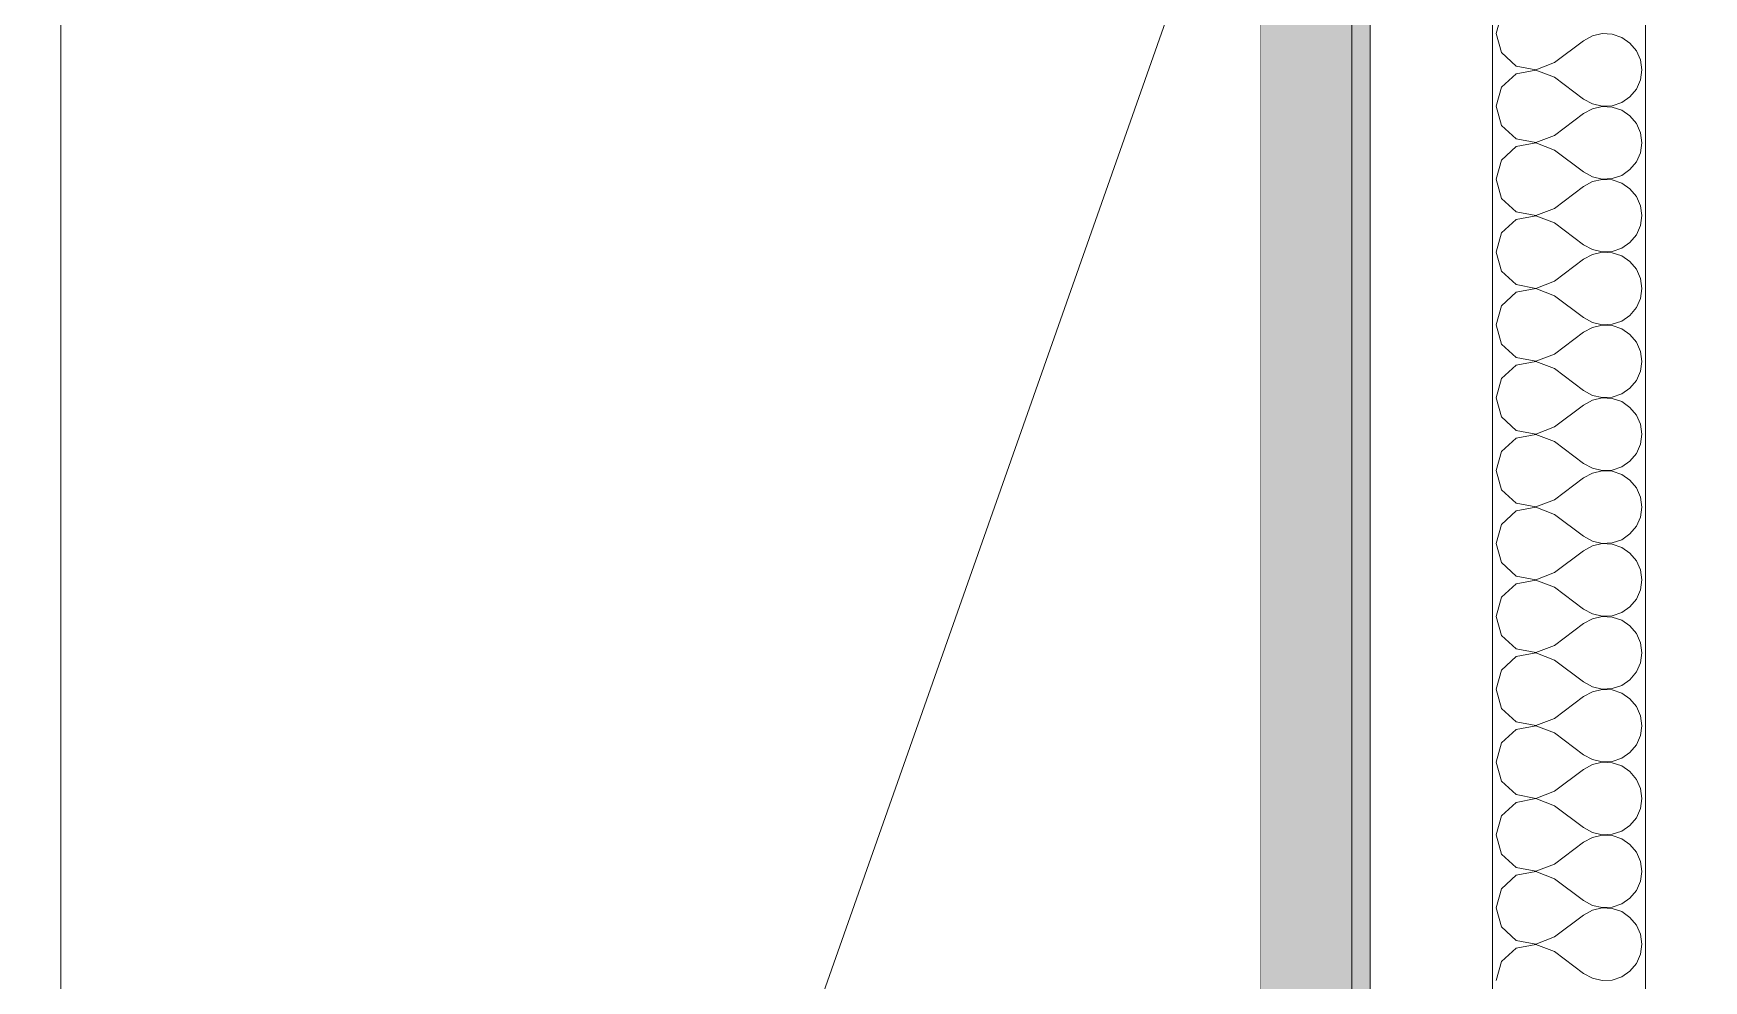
# Model space of a CAD drawing. Header units: millimetres. Extents: x -48147 to 1414029, y -496296 to 18123.
# Drawn here: x 1366837.6 to 1367135.2, y -478161 to -477992.2 of the extents above; entities that cross this region are included whole.
import ezdxf

# ---------------------------------------------------------------- set-up
doc = ezdxf.new("R2010")
doc.units = ezdxf.units.MM
doc.header["$MEASUREMENT"] = 0
doc.linetypes.add('Wipeout_Contour', pattern=[1000, 0, -1000])
doc.layers.add('New_A-25-M_Wall_Int', color=7, linetype='Continuous')
doc.layers.add('New_ArchiCAD Doors', color=7, linetype='Continuous')
doc.layers.add('New_A-25-M_Wall_Int_Pen_No__1', color=7, linetype='Continuous', lineweight=13)
doc.layers.add('New_ArchiCAD Doors_Pen_No__3', color=7, linetype='Continuous', lineweight=18)
doc.layers.add('New_A-25-M_Wall_Int_Pen_No__107', color=7, linetype='Continuous', lineweight=15, true_color=0xa6a6a6)
doc.layers.add('New_ArchiCAD Doors_Pen_No__63', color=7, linetype='Continuous', lineweight=20, true_color=0x606060)

# ---------------------------------------------------------------- blocks, each defined once
blk = doc.blocks.new('*X159', base_point=(1372879, -490836.73))
at = {"layer": 'New_A-25-M_Wall_Int_Pen_No__107', "linetype": 'Continuous'}
for p, q in [((1367099.2, -477988.81), (1367098.23, -477992.22)), ((1367098.23, -477992.22), (1367099.2, -477995.63)), ((1367108.62, -477997.41), (1367113.81, -477993.52)), ((1367115.38, -477992.65), (1367113.81, -477993.52)), ((1367117.12, -477992.25), (1367115.38, -477992.65)), ((1367118.91, -477992.33), (1367117.12, -477992.25)), ((1367120.61, -477992.91), (1367118.91, -477992.33)), ((1367122.08, -477993.92), (1367120.61, -477992.91)), ((1367123.23, -477995.3), (1367122.08, -477993.92)), ((1367099.2, -477995.63), (1367101.82, -477998.03)), ((1367123.95, -477996.94), (1367123.23, -477995.3)), ((1367124.19, -477998.71), (1367123.95, -477996.94)), ((1367101.82, -477999.4), (1367099.2, -478001.79)), ((1367101.82, -477998.03), (1367105.31, -477998.69)), ((1367105.31, -477998.74), (1367101.82, -477999.4)), ((1367105.31, -477998.69), (1367108.62, -477997.41)), ((1367108.62, -478000.01), (1367105.31, -477998.74)), ((1367108.62, -478000.01), (1367113.81, -478003.9)), ((1367123.95, -478000.49), (1367124.19, -477998.71)), ((1367099.2, -478001.79), (1367098.23, -478005.2)), ((1367122.08, -478003.5), (1367123.23, -478002.12)), ((1367123.23, -478002.12), (1367123.95, -478000.49)), ((1367098.23, -478005.2), (1367099.2, -478008.61)), ((1367113.81, -478003.9), (1367115.38, -478004.77)), ((1367115.38, -478005.63), (1367113.81, -478006.5)), ((1367115.38, -478004.77), (1367117.12, -478005.18)), ((1367117.12, -478005.23), (1367115.38, -478005.63)), ((1367117.12, -478005.18), (1367118.91, -478005.09)), ((1367118.91, -478005.32), (1367117.12, -478005.23)), ((1367118.91, -478005.09), (1367120.61, -478004.52)), ((1367120.61, -478005.89), (1367118.91, -478005.32)), ((1367120.61, -478004.52), (1367122.08, -478003.5)), ((1367122.08, -478006.9), (1367120.61, -478005.89)), ((1367099.2, -478008.61), (1367101.82, -478011.01)), ((1367108.62, -478010.39), (1367113.81, -478006.5)), ((1367123.23, -478008.28), (1367122.08, -478006.9)), ((1367123.95, -478009.92), (1367123.23, -478008.28)), ((1367101.82, -478011.01), (1367105.31, -478011.67)), ((1367105.31, -478011.72), (1367101.82, -478012.38)), ((1367105.31, -478011.67), (1367108.62, -478010.39)), ((1367108.62, -478012.99), (1367105.31, -478011.72)), ((1367124.19, -478011.69), (1367123.95, -478009.92)), ((1367123.95, -478013.47), (1367124.19, -478011.69)), ((1367099.2, -478014.77), (1367098.23, -478018.18)), ((1367101.82, -478012.38), (1367099.2, -478014.77)), ((1367108.62, -478012.99), (1367113.81, -478016.89)), ((1367123.23, -478015.11), (1367123.95, -478013.47)), ((1367113.81, -478016.89), (1367115.38, -478017.75)), ((1367115.38, -478017.75), (1367117.12, -478018.16)), ((1367118.91, -478018.07), (1367120.61, -478017.5)), ((1367120.61, -478017.5), (1367122.08, -478016.48)), ((1367122.08, -478016.48), (1367123.23, -478015.11)), ((1367098.23, -478018.18), (1367099.2, -478021.6)), ((1367108.62, -478023.38), (1367113.81, -478019.48)), ((1367115.38, -478018.62), (1367113.81, -478019.48)), ((1367117.12, -478018.21), (1367115.38, -478018.62)), ((1367117.12, -478018.16), (1367118.91, -478018.07)), ((1367118.91, -478018.3), (1367117.12, -478018.21)), ((1367120.61, -478018.87), (1367118.91, -478018.3)), ((1367122.08, -478019.88), (1367120.61, -478018.87)), ((1367123.23, -478021.26), (1367122.08, -478019.88)), ((1367099.2, -478021.6), (1367101.82, -478023.99)), ((1367105.31, -478024.65), (1367108.62, -478023.38)), ((1367123.95, -478022.9), (1367123.23, -478021.26)), ((1367124.19, -478024.67), (1367123.95, -478022.9)), ((1367101.82, -478025.36), (1367099.2, -478027.75)), ((1367101.82, -478023.99), (1367105.31, -478024.65)), ((1367105.31, -478024.7), (1367101.82, -478025.36)), ((1367108.62, -478025.97), (1367105.31, -478024.7)), ((1367108.62, -478025.97), (1367113.81, -478029.87)), ((1367123.23, -478028.09), (1367123.95, -478026.45)), ((1367123.95, -478026.45), (1367124.19, -478024.67)), ((1367099.2, -478027.75), (1367098.23, -478031.17)), ((1367113.81, -478029.87), (1367115.38, -478030.73)), ((1367120.61, -478030.48), (1367122.08, -478029.47)), ((1367122.08, -478029.47), (1367123.23, -478028.09)), ((1367098.23, -478031.17), (1367099.2, -478034.58)), ((1367108.62, -478036.36), (1367113.81, -478032.46)), ((1367115.38, -478031.6), (1367113.81, -478032.46)), ((1367115.38, -478030.73), (1367117.12, -478031.14)), ((1367117.12, -478031.19), (1367115.38, -478031.6)), ((1367117.12, -478031.14), (1367118.91, -478031.05)), ((1367118.91, -478031.28), (1367117.12, -478031.19)), ((1367118.91, -478031.05), (1367120.61, -478030.48)), ((1367120.61, -478031.85), (1367118.91, -478031.28)), ((1367122.08, -478032.86), (1367120.61, -478031.85)), ((1367123.23, -478034.24), (1367122.08, -478032.86)), ((1367099.2, -478034.58), (1367101.82, -478036.97)), ((1367123.95, -478035.88), (1367123.23, -478034.24)), ((1367101.82, -478038.34), (1367099.2, -478040.73)), ((1367101.82, -478036.97), (1367105.31, -478037.63)), ((1367105.31, -478037.68), (1367101.82, -478038.34)), ((1367105.31, -478037.63), (1367108.62, -478036.36)), ((1367108.62, -478038.95), (1367105.31, -478037.68)), ((1367124.19, -478037.66), (1367123.95, -478035.88)), ((1367123.95, -478039.43), (1367124.19, -478037.66)), ((1367099.2, -478040.73), (1367098.23, -478044.15)), ((1367108.62, -478038.95), (1367113.81, -478042.85)), ((1367122.08, -478042.45), (1367123.23, -478041.07)), ((1367123.23, -478041.07), (1367123.95, -478039.43)), ((1367098.23, -478044.15), (1367099.2, -478047.56)), ((1367113.81, -478042.85), (1367115.38, -478043.72)), ((1367115.38, -478044.58), (1367113.81, -478045.45)), ((1367115.38, -478043.72), (1367117.12, -478044.12)), ((1367117.12, -478044.17), (1367115.38, -478044.58)), ((1367117.12, -478044.12), (1367118.91, -478044.03)), ((1367118.91, -478044.26), (1367117.12, -478044.17)), ((1367118.91, -478044.03), (1367120.61, -478043.46)), ((1367120.61, -478044.83), (1367118.91, -478044.26)), ((1367120.61, -478043.46), (1367122.08, -478042.45)), ((1367099.2, -478047.56), (1367101.82, -478049.95)), ((1367108.62, -478049.34), (1367113.81, -478045.45)), ((1367122.08, -478045.85), (1367120.61, -478044.83)), ((1367123.23, -478047.23), (1367122.08, -478045.85)), ((1367123.95, -478048.86), (1367123.23, -478047.23)), ((1367101.82, -478049.95), (1367105.31, -478050.61)), ((1367105.31, -478050.66), (1367101.82, -478051.32)), ((1367105.31, -478050.61), (1367108.62, -478049.34)), ((1367108.62, -478051.94), (1367105.31, -478050.66)), ((1367124.19, -478050.64), (1367123.95, -478048.86)), ((1367123.95, -478052.41), (1367124.19, -478050.64)), ((1367099.2, -478053.72), (1367098.23, -478057.13)), ((1367101.82, -478051.32), (1367099.2, -478053.72)), ((1367108.62, -478051.94), (1367113.81, -478055.83)), ((1367123.23, -478054.05), (1367123.95, -478052.41)), ((1367113.81, -478055.83), (1367115.38, -478056.7)), ((1367115.38, -478056.7), (1367117.12, -478057.1)), ((1367118.91, -478057.02), (1367120.61, -478056.44)), ((1367120.61, -478056.44), (1367122.08, -478055.43)), ((1367122.08, -478055.43), (1367123.23, -478054.05)), ((1367098.23, -478057.13), (1367099.2, -478060.54)), ((1367108.62, -478062.32), (1367113.81, -478058.43)), ((1367115.38, -478057.56), (1367113.81, -478058.43)), ((1367117.12, -478057.15), (1367115.38, -478057.56)), ((1367117.12, -478057.1), (1367118.91, -478057.02)), ((1367118.91, -478057.24), (1367117.12, -478057.15)), ((1367120.61, -478057.81), (1367118.91, -478057.24)), ((1367122.08, -478058.83), (1367120.61, -478057.81)), ((1367123.23, -478060.21), (1367122.08, -478058.83)), ((1367099.2, -478060.54), (1367101.82, -478062.93)), ((1367105.31, -478063.59), (1367108.62, -478062.32)), ((1367123.95, -478061.85), (1367123.23, -478060.21)), ((1367124.19, -478063.62), (1367123.95, -478061.85)), ((1367101.82, -478064.3), (1367099.2, -478066.7)), ((1367101.82, -478062.93), (1367105.31, -478063.59)), ((1367105.31, -478063.65), (1367101.82, -478064.3)), ((1367108.62, -478064.92), (1367105.31, -478063.65)), ((1367108.62, -478064.92), (1367113.81, -478068.81)), ((1367123.23, -478067.03), (1367123.95, -478065.39)), ((1367123.95, -478065.39), (1367124.19, -478063.62)), ((1367099.2, -478066.7), (1367098.23, -478070.11)), ((1367120.61, -478069.42), (1367122.08, -478068.41)), ((1367122.08, -478068.41), (1367123.23, -478067.03)), ((1367098.23, -478070.11), (1367099.2, -478073.52)), ((1367108.62, -478075.3), (1367113.81, -478071.41)), ((1367113.81, -478068.81), (1367115.38, -478069.68)), ((1367115.38, -478070.54), (1367113.81, -478071.41)), ((1367115.38, -478069.68), (1367117.12, -478070.08)), ((1367117.12, -478070.14), (1367115.38, -478070.54)), ((1367117.12, -478070.08), (1367118.91, -478070)), ((1367118.91, -478070.22), (1367117.12, -478070.14)), ((1367118.91, -478070), (1367120.61, -478069.42)), ((1367120.61, -478070.8), (1367118.91, -478070.22)), ((1367122.08, -478071.81), (1367120.61, -478070.8)), ((1367099.2, -478073.52), (1367101.82, -478075.92)), ((1367123.23, -478073.19), (1367122.08, -478071.81)), ((1367123.95, -478074.83), (1367123.23, -478073.19)), ((1367101.82, -478077.29), (1367099.2, -478079.68)), ((1367101.82, -478075.92), (1367105.31, -478076.57)), ((1367105.31, -478076.63), (1367101.82, -478077.29)), ((1367105.31, -478076.57), (1367108.62, -478075.3)), ((1367108.62, -478077.9), (1367105.31, -478076.63)), ((1367124.19, -478076.6), (1367123.95, -478074.83)), ((1367123.95, -478078.37), (1367124.19, -478076.6)), ((1367099.2, -478079.68), (1367098.23, -478083.09)), ((1367108.62, -478077.9), (1367113.81, -478081.79)), ((1367122.08, -478081.39), (1367123.23, -478080.01)), ((1367123.23, -478080.01), (1367123.95, -478078.37)), ((1367098.23, -478083.09), (1367099.2, -478086.5)), ((1367113.81, -478081.79), (1367115.38, -478082.66)), ((1367115.38, -478082.66), (1367117.12, -478083.07)), ((1367117.12, -478083.12), (1367115.38, -478083.52)), ((1367117.12, -478083.07), (1367118.91, -478082.98)), ((1367118.91, -478083.2), (1367117.12, -478083.12)), ((1367118.91, -478082.98), (1367120.61, -478082.41)), ((1367120.61, -478083.78), (1367118.91, -478083.2)), ((1367120.61, -478082.41), (1367122.08, -478081.39)), ((1367108.62, -478088.28), (1367113.81, -478084.39)), ((1367115.38, -478083.52), (1367113.81, -478084.39)), ((1367122.08, -478084.79), (1367120.61, -478083.78)), ((1367123.23, -478086.17), (1367122.08, -478084.79)), ((1367123.95, -478087.81), (1367123.23, -478086.17)), ((1367099.2, -478086.5), (1367101.82, -478088.9)), ((1367101.82, -478088.9), (1367105.31, -478089.56)), ((1367105.31, -478089.56), (1367108.62, -478088.28)), ((1367124.19, -478089.58), (1367123.95, -478087.81)), ((1367101.82, -478090.27), (1367099.2, -478092.66)), ((1367105.31, -478089.61), (1367101.82, -478090.27)), ((1367108.62, -478090.88), (1367105.31, -478089.61)), ((1367108.62, -478090.88), (1367113.81, -478094.77)), ((1367123.23, -478092.99), (1367123.95, -478091.36)), ((1367123.95, -478091.36), (1367124.19, -478089.58)), ((1367099.2, -478092.66), (1367098.23, -478096.07)), ((1367113.81, -478094.77), (1367115.38, -478095.64)), ((1367118.91, -478095.96), (1367120.61, -478095.39)), ((1367120.61, -478095.39), (1367122.08, -478094.37)), ((1367122.08, -478094.37), (1367123.23, -478092.99)), ((1367098.23, -478096.07), (1367099.2, -478099.49)), ((1367108.62, -478101.27), (1367113.81, -478097.37)), ((1367115.38, -478096.5), (1367113.81, -478097.37)), ((1367115.38, -478095.64), (1367117.12, -478096.05)), ((1367117.12, -478096.1), (1367115.38, -478096.5)), ((1367117.12, -478096.05), (1367118.91, -478095.96)), ((1367118.91, -478096.19), (1367117.12, -478096.1)), ((1367120.61, -478096.76), (1367118.91, -478096.19)), ((1367122.08, -478097.77), (1367120.61, -478096.76)), ((1367123.23, -478099.15), (1367122.08, -478097.77)), ((1367099.2, -478099.49), (1367101.82, -478101.88)), ((1367105.31, -478102.54), (1367108.62, -478101.27)), ((1367123.95, -478100.79), (1367123.23, -478099.15)), ((1367124.19, -478102.56), (1367123.95, -478100.79)), ((1367101.82, -478103.25), (1367099.2, -478105.64)), ((1367101.82, -478101.88), (1367105.31, -478102.54)), ((1367105.31, -478102.59), (1367101.82, -478103.25)), ((1367108.62, -478103.86), (1367105.31, -478102.59)), ((1367108.62, -478103.86), (1367113.81, -478107.76)), ((1367123.95, -478104.34), (1367124.19, -478102.56)), ((1367099.2, -478105.64), (1367098.23, -478109.05)), ((1367122.08, -478107.36), (1367123.23, -478105.98)), ((1367123.23, -478105.98), (1367123.95, -478104.34)), ((1367098.23, -478109.05), (1367099.2, -478112.47)), ((1367113.81, -478107.76), (1367115.38, -478108.62)), ((1367115.38, -478109.49), (1367113.81, -478110.35)), ((1367115.38, -478108.62), (1367117.12, -478109.03)), ((1367117.12, -478109.08), (1367115.38, -478109.49)), ((1367117.12, -478109.03), (1367118.91, -478108.94)), ((1367118.91, -478109.17), (1367117.12, -478109.08)), ((1367118.91, -478108.94), (1367120.61, -478108.37)), ((1367120.61, -478109.74), (1367118.91, -478109.17)), ((1367120.61, -478108.37), (1367122.08, -478107.36)), ((1367122.08, -478110.75), (1367120.61, -478109.74)), ((1367099.2, -478112.47), (1367101.82, -478114.86)), ((1367108.62, -478114.25), (1367113.81, -478110.35)), ((1367123.23, -478112.13), (1367122.08, -478110.75)), ((1367123.95, -478113.77), (1367123.23, -478112.13)), ((1367101.82, -478116.23), (1367099.2, -478118.62)), ((1367101.82, -478114.86), (1367105.31, -478115.52)), ((1367105.31, -478115.57), (1367101.82, -478116.23)), ((1367105.31, -478115.52), (1367108.62, -478114.25)), ((1367108.62, -478116.84), (1367105.31, -478115.57)), ((1367124.19, -478115.55), (1367123.95, -478113.77)), ((1367123.95, -478117.32), (1367124.19, -478115.55)), ((1367099.2, -478118.62), (1367098.23, -478122.04)), ((1367108.62, -478116.84), (1367113.81, -478120.74)), ((1367122.08, -478120.34), (1367123.23, -478118.96)), ((1367123.23, -478118.96), (1367123.95, -478117.32)), ((1367098.23, -478122.04), (1367099.2, -478125.45)), ((1367113.81, -478120.74), (1367115.38, -478121.6)), ((1367115.38, -478121.6), (1367117.12, -478122.01)), ((1367117.12, -478122.06), (1367115.38, -478122.47)), ((1367117.12, -478122.01), (1367118.91, -478121.92)), ((1367118.91, -478122.15), (1367117.12, -478122.06)), ((1367118.91, -478121.92), (1367120.61, -478121.35)), ((1367120.61, -478122.72), (1367118.91, -478122.15)), ((1367120.61, -478121.35), (1367122.08, -478120.34)), ((1367108.62, -478127.23), (1367113.81, -478123.33)), ((1367115.38, -478122.47), (1367113.81, -478123.33)), ((1367122.08, -478123.74), (1367120.61, -478122.72)), ((1367123.23, -478125.11), (1367122.08, -478123.74)), ((1367123.95, -478126.75), (1367123.23, -478125.11)), ((1367099.2, -478125.45), (1367101.82, -478127.84)), ((1367101.82, -478127.84), (1367105.31, -478128.5)), ((1367105.31, -478128.5), (1367108.62, -478127.23)), ((1367124.19, -478128.53), (1367123.95, -478126.75)), ((1367101.82, -478129.21), (1367099.2, -478131.61)), ((1367105.31, -478128.55), (1367101.82, -478129.21)), ((1367108.62, -478129.82), (1367105.31, -478128.55)), ((1367108.62, -478129.82), (1367113.81, -478133.72)), ((1367123.23, -478131.94), (1367123.95, -478130.3)), ((1367123.95, -478130.3), (1367124.19, -478128.53)), ((1367099.2, -478131.61), (1367098.23, -478135.02)), ((1367113.81, -478133.72), (1367115.38, -478134.59)), ((1367120.61, -478134.33), (1367122.08, -478133.32)), ((1367122.08, -478133.32), (1367123.23, -478131.94)), ((1367098.23, -478135.02), (1367099.2, -478138.43)), ((1367108.62, -478140.21), (1367113.81, -478136.32)), ((1367115.38, -478135.45), (1367113.81, -478136.32)), ((1367115.38, -478134.59), (1367117.12, -478134.99)), ((1367117.12, -478135.04), (1367115.38, -478135.45)), ((1367117.12, -478134.99), (1367118.91, -478134.9)), ((1367118.91, -478135.13), (1367117.12, -478135.04)), ((1367118.91, -478134.9), (1367120.61, -478134.33)), ((1367120.61, -478135.7), (1367118.91, -478135.13)), ((1367122.08, -478136.72), (1367120.61, -478135.7)), ((1367123.23, -478138.1), (1367122.08, -478136.72)), ((1367099.2, -478138.43), (1367101.82, -478140.82)), ((1367123.95, -478139.73), (1367123.23, -478138.1)), ((1367124.19, -478141.51), (1367123.95, -478139.73)), ((1367101.82, -478142.19), (1367099.2, -478144.59)), ((1367101.82, -478140.82), (1367105.31, -478141.48)), ((1367105.31, -478141.53), (1367101.82, -478142.19)), ((1367105.31, -478141.48), (1367108.62, -478140.21)), ((1367108.62, -478142.81), (1367105.31, -478141.53)), ((1367108.62, -478142.81), (1367113.81, -478146.7)), ((1367123.95, -478143.28), (1367124.19, -478141.51)), ((1367099.2, -478144.59), (1367098.23, -478148)), ((1367122.08, -478146.3), (1367123.23, -478144.92)), ((1367123.23, -478144.92), (1367123.95, -478143.28)), ((1367098.23, -478148), (1367099.2, -478151.41)), ((1367113.81, -478146.7), (1367115.38, -478147.57)), ((1367115.38, -478148.43), (1367113.81, -478149.3)), ((1367115.38, -478147.57), (1367117.12, -478147.97)), ((1367117.12, -478148.03), (1367115.38, -478148.43)), ((1367117.12, -478147.97), (1367118.91, -478147.89)), ((1367118.91, -478148.11), (1367117.12, -478148.03)), ((1367118.91, -478147.89), (1367120.61, -478147.31)), ((1367120.61, -478148.68), (1367118.91, -478148.11)), ((1367120.61, -478147.31), (1367122.08, -478146.3)), ((1367122.08, -478149.7), (1367120.61, -478148.68)), ((1367099.2, -478151.41), (1367101.82, -478153.8)), ((1367108.62, -478153.19), (1367113.81, -478149.3)), ((1367123.23, -478151.08), (1367122.08, -478149.7)), ((1367123.95, -478152.72), (1367123.23, -478151.08)), ((1367101.82, -478153.8), (1367105.31, -478154.46)), ((1367105.31, -478154.52), (1367101.82, -478155.18)), ((1367105.31, -478154.46), (1367108.62, -478153.19)), ((1367108.62, -478155.79), (1367105.31, -478154.52)), ((1367124.19, -478154.49), (1367123.95, -478152.72)), ((1367123.95, -478156.26), (1367124.19, -478154.49)), ((1367099.2, -478157.57), (1367098.23, -478160.98)), ((1367101.82, -478155.18), (1367099.2, -478157.57)), ((1367108.62, -478155.79), (1367113.81, -478159.68)), ((1367122.08, -478159.28), (1367123.23, -478157.9)), ((1367123.23, -478157.9), (1367123.95, -478156.26)), ((1367113.81, -478159.68), (1367115.38, -478160.55)), ((1367115.38, -478160.55), (1367117.12, -478160.95)), ((1367117.12, -478160.95), (1367118.91, -478160.87)), ((1367118.91, -478160.87), (1367120.61, -478160.3)), ((1367120.61, -478160.3), (1367122.08, -478159.28))]:
    blk.add_line(p, q, dxfattribs=at)
blk = doc.blocks.new('Section Elem_137_2', base_point=(1372879, -490836.73))
at = {"layer": 'New_A-25-M_Wall_Int_Pen_No__107', "linetype": 'Continuous'}
blk.add_hatch(color=256, dxfattribs=at).paths.add_polyline_path([(1367056.15, -478686.73), (1367072.5, -478686.73), (1367072.5, -474813.61), (1367056.15, -474813.61)])
at = {"layer": 'New_A-25-M_Wall_Int_Pen_No__107', "linetype": 'Continuous', "lineweight": 0, "true_color": 0x535353}
blk.add_hatch(color=251, dxfattribs=at).paths.add_polyline_path([(1367072.5, -478686.73), (1367075.77, -478686.73), (1367075.77, -474813.61), (1367072.5, -474813.61)])
at = {"layer": 'New_A-25-M_Wall_Int_Pen_No__1', "linetype": 'Continuous'}
for p, q in [((1367056.15, -474813.61), (1367056.15, -478686.73)), ((1367072.5, -474813.61), (1367072.5, -478686.73))]:
    blk.add_line(p, q, dxfattribs=at)
at = {"color": 254, "linetype": 'Wipeout_Contour', "lineweight": 0, "ltscale": 5791331.527955575}
blk.add_wipeout([(1367075.77, -478686.73), (1367097.58, -478686.73), (1367097.58, -474813.61), (1367075.77, -474813.61)], dxfattribs=at).dxf.layer = 'New_A-25-M_Wall_Int'
at = {"layer": 'New_A-25-M_Wall_Int_Pen_No__1', "linetype": 'Continuous'}
blk.add_line((1367075.77, -474813.61), (1367075.77, -478686.73), dxfattribs=at)
at = {"color": 254, "linetype": 'Wipeout_Contour', "lineweight": 0, "ltscale": 5791424.195083515}
blk.add_wipeout([(1367097.58, -478686.73), (1367124.84, -478686.73), (1367124.84, -474813.61), (1367097.58, -474813.61)], dxfattribs=at).dxf.layer = 'New_A-25-M_Wall_Int'
at = {"layer": 'New_A-25-M_Wall_Int_Pen_No__1', "linetype": 'Continuous'}
blk.add_line((1367097.58, -474813.61), (1367097.58, -478686.73), dxfattribs=at)
at = {"layer": 'New_A-25-M_Wall_Int'}
blk.add_blockref('*X159', (1372879, -490836.73), dxfattribs=at)
at = {"color": 254, "linetype": 'Wipeout_Contour', "lineweight": 0, "ltscale": 5791514.803092198}
blk.add_wipeout([(1367124.84, -478686.73), (1367145.56, -478686.73), (1367145.56, -474813.61), (1367124.84, -474813.61)], dxfattribs=at).dxf.layer = 'New_A-25-M_Wall_Int'
at = {"layer": 'New_A-25-M_Wall_Int_Pen_No__1', "linetype": 'Continuous'}
blk.add_line((1367124.84, -474813.61), (1367124.84, -478686.73), dxfattribs=at)
blk = doc.blocks.new('Section Elem_138_2', base_point=(1372879, -490836.73))
at = {"color": 254, "linetype": 'Wipeout_Contour', "lineweight": 0, "ltscale": 57868522.91211338}
blk.add_wipeout([(1365629.7, -474813.61), (1365629.7, -476586.73), (1366034.08, -476586.73), (1366034.08, -478686.73), (1366616.35, -478686.73), (1366616.35, -476586.73), (1367056.15, -476586.73), (1367056.15, -475694.33), (1366649.63, -475694.33), (1366649.63, -475686.73), (1365631.79, -475686.73), (1365631.79, -475661.73), (1366696.83, -475661.73), (1366696.83, -475116.73), (1366695.21, -475107.75), (1366691.31, -475104.03), (1366649.63, -475104.03), (1366649.63, -475086.73), (1367056.15, -475086.73), (1367056.15, -474993.35), (1366935.28, -474993.35), (1366914.15, -474992.74), (1366913.17, -474991.77), (1366912.78, -474989.5), (1366912.84, -474978.27), (1366413.5, -474978.27), (1366392.37, -474977.66), (1366391.39, -474976.69), (1366390.99, -474974.42), (1366391.06, -474963.19), (1365891.72, -474963.19), (1365870.59, -474962.58), (1365869.61, -474961.62), (1365869.21, -474959.34), (1365869.87, -474838.84), (1365845.17, -474838.84), (1365844.47, -474838.82), (1365844.56, -474823.02), (1365844.98, -474820.77), (1365845.97, -474819.86)], dxfattribs=at).dxf.layer = 'New_A-25-M_Wall_Int'
blk = doc.blocks.new('Section Elem_144_2', base_point=(1372879, -490836.73))
at = {"color": 254, "linetype": 'Wipeout_Contour', "lineweight": 0, "ltscale": 7239767.19862546}
blk.add_wipeout([(1366842.46, -476659.73), (1366816.14, -476659.73), (1366816.14, -478620.73), (1366816.14, -478686.73), (1366842.46, -478686.73)], dxfattribs=at).dxf.layer = 'New_ArchiCAD Doors'
at = {"color": 254, "linetype": 'Wipeout_Contour', "lineweight": 0, "ltscale": 17375531.25458876}
blk.add_wipeout([(1366887.98, -477986.73), (1366842.46, -477986.73), (1366842.46, -478686.73), (1367056.15, -478686.73), (1367056.15, -476659.73), (1366842.46, -476659.73), (1366842.46, -477347.73), (1366887.98, -477347.73), (1366888.96, -477348.52), (1366896.05, -477365.09), (1366896.05, -477969.37), (1366888.96, -477985.94)], dxfattribs=at).dxf.layer = 'New_ArchiCAD Doors'
at = {"layer": 'New_ArchiCAD Doors_Pen_No__3', "linetype": 'Continuous'}
blk.add_line((1366842.46, -478549.08), (1367056.15, -477942.24), dxfattribs=at)
at = {"layer": 'New_ArchiCAD Doors_Pen_No__63', "linetype": 'Continuous'}
blk.add_line((1366842.46, -476659.73), (1366842.46, -478686.73), dxfattribs=at)

msp = doc.modelspace()

# ---------------------------------------------------------------- block references
at = {"layer": 'New_A-25-M_Wall_Int'}
msp.add_blockref('Section Elem_137_2', (1372879, -490836.73), dxfattribs=at)

# ---------------------------------------------------------------- next in the draw order: block references
msp.add_blockref('Section Elem_138_2', (1372879, -490836.73), dxfattribs=at)

# ---------------------------------------------------------------- next in the draw order: block references
at = {"layer": 'New_ArchiCAD Doors'}
msp.add_blockref('Section Elem_144_2', (1372879, -490836.73), dxfattribs=at)

doc.saveas('drawing.dxf')
